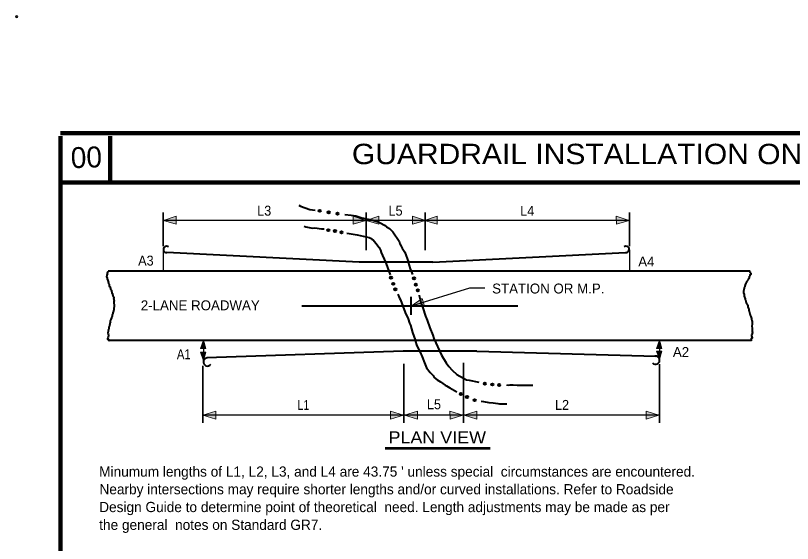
# Model space of a CAD drawing. Extents: x -8731 to 7724, y -66522 to -56618.
# Drawn here: x 6129 to 7011, y -65926 to -65327 of the extents above; entities that cross this region are included whole.
import ezdxf
from ezdxf.enums import TextEntityAlignment as Align

# ---------------------------------------------------------------- set-up
doc = ezdxf.new("R2010")
doc.units = 0
doc.header["$LTSCALE"] = 5
doc.header["$PDMODE"] = 32
doc.header["$PDSIZE"] = 2.5
doc.layers.add('1', color=7, linetype='Continuous', lineweight=13)
doc.layers.add('3', color=7, linetype='Continuous', lineweight=40)

msp = doc.modelspace()

# ---------------------------------------------------------------- hatches: boundary and pattern name
at = {"layer": '1'}
for points in [[(6296.78, -65559.52), (6311.42, -65554.68), (6311.3, -65563.8)], [(6526.72, -65559.52), (6512.06, -65554.68), (6512.18, -65563.8)], [(6526.78, -65559.52), (6541.42, -65554.68), (6541.3, -65563.8)], [(6594.22, -65559.52), (6579.56, -65554.68), (6579.7, -65563.8)], [(6593.02, -65559.52), (6607.68, -65554.68), (6607.56, -65563.8)], [(6825.46, -65559.52), (6810.82, -65554.68), (6810.94, -65563.8)], [(6577.94, -65656.88), (6590.52, -65647.96), (6593.08, -65656.7)], [(6342.26, -65695.38), (6339.08, -65705), (6345.06, -65704.92)], [(6859.74, -65695.38), (6856.58, -65705), (6862.56, -65704.92)], [(6342.26, -65718.72), (6339.08, -65709.12), (6345.06, -65709.2)], [(6859.74, -65717.48), (6856.58, -65707.86), (6862.56, -65707.94)], [(6341.78, -65780.76), (6356.42, -65775.92), (6356.3, -65785.04)], [(6569.22, -65780.76), (6554.56, -65775.92), (6554.7, -65785.04)], [(6570.54, -65780.76), (6585.18, -65775.92), (6585.06, -65785.04)], [(6636.72, -65780.76), (6622.06, -65775.92), (6622.18, -65785.04)], [(6638.02, -65780.76), (6652.68, -65775.92), (6652.56, -65785.04)], [(6859.22, -65780.76), (6844.56, -65775.92), (6844.7, -65785.04)]]:
    msp.add_hatch(color=256, dxfattribs=at).paths.add_polyline_path(points)

# ---------------------------------------------------------------- linework, layer by layer
at = {"layer": '1', "lineweight": 100}
for p, q in [((7672.46, -65460.06), (6180.24, -65460.06)), ((6236.5, -65463.56), (6236.5, -65516.3)), ((7672.46, -65516.3), (6180.24, -65516.3))]:
    msp.add_line(p, q, dxfattribs=at)
msp.add_lwpolyline([(6180.24, -65463.56), (6180.24, -66481.48), (7671, -66481.48)], dxfattribs=at)
at = {"layer": '1'}
for points in [[(6296.78, -65559.52), (6311.42, -65554.68), (6311.3, -65563.8)], [(6526.72, -65559.52), (6512.06, -65554.68), (6512.18, -65563.8)], [(6526.78, -65559.52), (6541.42, -65554.68), (6541.3, -65563.8)], [(6594.22, -65559.52), (6579.56, -65554.68), (6579.7, -65563.8)], [(6593.02, -65559.52), (6607.68, -65554.68), (6607.56, -65563.8)], [(6825.46, -65559.52), (6810.82, -65554.68), (6810.94, -65563.8)], [(6577.94, -65656.88), (6590.52, -65647.96), (6593.08, -65656.7)], [(6342.26, -65695.38), (6339.08, -65705), (6345.06, -65704.92)], [(6859.74, -65695.38), (6856.58, -65705), (6862.56, -65704.92)], [(6342.26, -65718.72), (6339.08, -65709.12), (6345.06, -65709.2)], [(6859.74, -65717.48), (6856.58, -65707.86), (6862.56, -65707.94)], [(6341.78, -65780.76), (6356.42, -65775.92), (6356.3, -65785.04)], [(6569.22, -65780.76), (6554.56, -65775.92), (6554.7, -65785.04)], [(6570.54, -65780.76), (6585.18, -65775.92), (6585.06, -65785.04)], [(6636.72, -65780.76), (6622.06, -65775.92), (6622.18, -65785.04)], [(6638.02, -65780.76), (6652.68, -65775.92), (6652.56, -65785.04)], [(6859.22, -65780.76), (6844.56, -65775.92), (6844.7, -65785.04)]]:
    msp.add_lwpolyline(points, close=True, dxfattribs=at)
msp.add_point((6130.3, -65327.84), dxfattribs=at)
at = {"layer": '3', "lineweight": 35}
for p, q in [((6296.76, -65550.4), (6296.76, -65588.72)), ((6526.78, -65550.4), (6526.78, -65593.32)), ((6593.9, -65550.4), (6593.9, -65593.32)), ((6825.72, -65550.4), (6825.72, -65588.72)), ((6569.86, -65722.22), (6569.86, -65789.34)), ((6637.42, -65721.32), (6637.42, -65789.34)), ((6341.58, -65724.74), (6341.58, -65789.34)), ((6860.02, -65722.8), (6860.02, -65789.34))]:
    msp.add_line(p, q, dxfattribs=at)
at = {"layer": '3', "lineweight": 25}
for p, q in [((6526.78, -65559.6), (6296.76, -65559.6)), ((6296.76, -65592.72), (6296.76, -65616.92)), ((6825.72, -65592.72), (6825.72, -65616.92)), ((6644.26, -65636.24), (6578.02, -65656.72)), ((6661.62, -65636.24), (6644.26, -65636.24)), ((6342.2, -65695.92), (6342.2, -65720.14)), ((6860.02, -65695.92), (6860.02, -65718.06)), ((6569.86, -65780.76), (6342.2, -65780.76))]:
    msp.add_line(p, q, dxfattribs=at)
at = {"layer": '3'}
for p, q in [((6602.52, -65606.68), (6821.42, -65595.84)), ((6962.64, -65616.92), (6234.1, -65616.92)), ((6578.02, -65656.44), (6578.02, -65646.32)), ((6453.86, -65656.44), (6699.2, -65656.44)), ((6578.02, -65666.52), (6578.02, -65656.44)), ((6964.42, -65695.92), (6234.1, -65695.92)), ((6568.96, -65707.8), (6346.22, -65715.52)), ((6652.42, -65707.8), (6568.96, -65707.8)), ((6652.42, -65707.8), (6855.56, -65713.6))]:
    msp.add_line(p, q, dxfattribs=at)
at = {"layer": '3', "lineweight": 53}
msp.add_line((6548.62, -65818), (6667.7, -65818), dxfattribs=at)
at = {"layer": '3'}
for points in [[(6450.46, -65541.94), (6452.38, -65543.12), (6463.08, -65547.12), (6466.2, -65547.28), (6469.18, -65547.88)], [(6502.88, -65552.64), (6510, -65553.36), (6515.06, -65554.26), (6521.88, -65556.34), (6534.5, -65559.16), (6540.46, -65561.08), (6542.68, -65562.28), (6547.72, -65564.66), (6549.94, -65566.58), (6553.38, -65568.52), (6557.38, -65572.38), (6564.36, -65582.92), (6565.26, -65585.88), (6566.74, -65588.72), (6567.78, -65590.8), (6570.74, -65595.54), (6574.9, -65606.68)], [(6456.7, -65565.84), (6458.34, -65566.58), (6466.2, -65568.08), (6468.86, -65567.92), (6476.44, -65568.82), (6479.42, -65568.96)], [(6504.96, -65573.72), (6507.78, -65574.16), (6516.84, -65575.64), (6530.2, -65578.92), (6531.84, -65579.5), (6533.32, -65580.54), (6534.8, -65581.44), (6538.06, -65585.3), (6541.64, -65590.2), (6543.26, -65593.32), (6544.02, -65595.68), (6548.76, -65606.68)], [(6602.52, -65606.68), (6519.06, -65606.68), (6300.92, -65595.84)], [(6548.76, -65606.68), (6549.5, -65608.6), (6554.26, -65621.24)], [(6574.6, -65606.68), (6576.82, -65614.4), (6579.5, -65620.94)], [(6562.86, -65643.06), (6564.8, -65647.68), (6565.84, -65649.6), (6571.04, -65664), (6574.46, -65671.28), (6576.1, -65676.04), (6577.14, -65678.26), (6579.5, -65686.88), (6582.48, -65695.04), (6582.92, -65696.96), (6584.26, -65700.84), (6589.02, -65711.08), (6589.6, -65712.56)], [(6587.08, -65644.4), (6587.22, -65644.7), (6589.3, -65653.9), (6590.5, -65656.58), (6591.24, -65658.66), (6594.2, -65668.32), (6596.14, -65672.62), (6599.1, -65681.52), (6602.52, -65689.84), (6603.86, -65693.56), (6612.62, -65712.56)], [(6589.6, -65712.56), (6593.76, -65723.1), (6595.54, -65726.68), (6599.54, -65732.16), (6602.82, -65735.58), (6604.3, -65737.66), (6607.72, -65740.64), (6611.14, -65742.72), (6616.48, -65746.72), (6618.12, -65747.46), (6621.98, -65749.4), (6629.7, -65754)], [(6612.46, -65712.56), (6617.82, -65721.18), (6620.78, -65725.18), (6624.66, -65729.64), (6630, -65734.24), (6637.26, -65738.7), (6640.98, -65740.32), (6643.94, -65740.92), (6654.8, -65743.3)], [(6686.28, -65746.28), (6688.2, -65746.42), (6690.28, -65746.12), (6693.86, -65746.12), (6698.3, -65746.72), (6704.7, -65746.56), (6716.26, -65746.42)], [(6657.32, -65764.54), (6660.14, -65765.28), (6666.22, -65766.32), (6670.98, -65766.62), (6676.32, -65767.36), (6678.26, -65767.66), (6686.42, -65767.8)]]:
    msp.add_lwpolyline(points, dxfattribs=at)
at = {"layer": '3', "lineweight": 25}
for points in [[(6825.72, -65559.6), (6593.9, -65559.6), (6526.78, -65559.6)], [(6860.02, -65780.76), (6637.42, -65780.76), (6569.86, -65780.76)]]:
    msp.add_lwpolyline(points, dxfattribs=at)
at = {"layer": '3'}
for centre, radius, start, end in [((6300.47, -65592.28), 3.59, 52.12502, 277.12503), ((6821.86, -65592.28), 3.59, 262.87497, 127.87498), ((6346.84, -65720.15), 4.64, 91.98546, 325.62507), ((6855.38, -65718.17), 4.64, 219.25185, 98.10009)]:
    msp.add_arc(centre, radius, start, end, dxfattribs=at)
for points in [[(6234.1, -65616.92), (6233.8, -65618.26), (6233.34, -65618.26), (6233.06, -65620.8), (6232.62, -65621.08), (6232.62, -65621.38), (6232.62, -65624.2), (6233.06, -65624.64), (6233.34, -65626.72), (6233.8, -65627.18), (6233.8, -65627.48), (6234.38, -65630), (6234.38, -65631.04), (6234.84, -65631.32), (6235.14, -65633.4), (6235.88, -65634.6), (6236.92, -65636.68), (6237.22, -65638.16), (6237.66, -65638.46), (6237.96, -65639.2), (6237.96, -65640.24), (6238.4, -65640.54), (6238.4, -65641.28), (6238.7, -65642.32), (6239, -65642.32), (6239, -65643.06), (6239, -65643.8), (6239.44, -65644.1), (6239.74, -65645.88), (6240.18, -65646.18), (6240.48, -65649.16), (6240.78, -65649.74), (6240.78, -65651.52), (6240.78, -65653.32), (6240.78, -65658.96), (6240.48, -65659.7), (6240.48, -65661.48), (6240.18, -65661.78), (6240.18, -65662.52), (6239.44, -65664.3), (6239.44, -65665.34), (6239, -65665.78), (6238.4, -65668.9), (6237.96, -65669.64), (6237.96, -65670.4), (6237.66, -65670.98), (6236.62, -65674.54), (6236.62, -65675.74), (6236.18, -65676.04), (6236.18, -65676.78), (6235.88, -65677.8), (6235.58, -65678.12), (6235.58, -65679.16), (6235.14, -65679.88), (6234.84, -65682.72), (6234.38, -65683.16), (6234.38, -65684.94), (6234.1, -65685.54), (6234.1, -65691.92), (6234.1, -65694.44), (6234.38, -65694.44), (6234.1, -65694.44), (6234.38, -65694.74), (6234.38, -65696.52)], [(6962.64, -65616.92), (6962.48, -65618.26), (6962.94, -65618.56), (6962.94, -65621.08), (6962.48, -65621.08), (6962.48, -65621.38), (6962.18, -65622.88), (6961.74, -65623.16), (6961.14, -65625.4), (6960.4, -65625.98), (6960.4, -65626.72), (6959.66, -65627.48), (6959.36, -65628.52), (6958.62, -65629.26), (6958.34, -65630.28), (6957.88, -65630.6), (6957.88, -65631.32), (6957.58, -65631.32), (6957.58, -65632.08), (6957.14, -65632.36), (6957.14, -65633.12), (6956.54, -65634.16), (6956.54, -65634.9), (6956.1, -65635.64), (6955.8, -65636.38), (6955.8, -65643.36), (6956.1, -65644.1), (6956.1, -65645.6), (6956.84, -65647.36), (6957.14, -65649.44), (6957.58, -65650.48), (6957.88, -65651.24), (6958.92, -65654.36), (6960.1, -65656.58), (6960.4, -65658.66), (6961.14, -65660.14), (6961.74, -65663.26), (6962.18, -65664), (6962.18, -65664.74), (6962.48, -65665.78), (6962.94, -65666.38), (6962.94, -65667.12), (6963.98, -65669.64), (6964.26, -65671.72), (6965.02, -65674.24), (6965.02, -65675), (6965.02, -65684.2), (6964.7, -65689.1), (6964.26, -65689.84), (6964.26, -65690.58), (6964.26, -65693.7), (6963.98, -65693.7), (6964.26, -65693.7), (6963.98, -65694.16), (6963.98, -65695.2), (6963.98, -65696.24)]]:
    msp.add_spline(points, degree=3, dxfattribs=at)
for p in [(6474.22, -65548.48), (6484.46, -65550.24), (6494.42, -65551.6), (6484.02, -65570.44), (6491.58, -65571.48), (6499.02, -65572.82), (6555.14, -65624.5), (6581.28, -65625.24), (6557.68, -65631.48), (6583.36, -65632.36), (6560.06, -65637.56), (6585.58, -65638.76), (6661.62, -65744.78), (6670.24, -65745.82), (6677.96, -65746.28), (6634.46, -65756.52), (6641.42, -65760.08), (6650.04, -65763.64)]:
    msp.add_point(p, dxfattribs=at)

# ---------------------------------------------------------------- texts
at = {"layer": '1'}
msp.add_text('00', height=23.78, rotation=2.121, dxfattribs=at).set_placement((6192.18, -65500.18))
at = {"layer": '3'}
for s, height, width, p in [('  GUARDRAIL INSTALLATION ON BRIDGE PARAPETS ', 23.16, 1.1, (6927.22, -65495.46)), ('L3', 11.28, 0.95, (6411.28, -65553.96)), ('L5', 11.28, 0.95, (6560.31, -65553.96)), ('L4', 11.28, 0.95, (6709.73, -65554.12)), ('A3', 11.28, 0.95, (6277, -65610.68)), ('A1', 11.28, 0.85, (6319.98, -65717.02)), ('L1', 11.28, 0.8, (6455.75, -65774.64)), ('L5', 11.28, 0.95, (6603.89, -65773.88)), ('L2', 11.28, 0.95, (6749.28, -65774.64))]:
    msp.add_text(s, height=height, dxfattribs=dict(at, width=width)).set_placement(p, align=Align.CENTER)
for s, p in [('A4', (6844.97, -65611.72)), ('STATION OR M.P.       ', (6748.31, -65642.4)), ('2-LANE ROADWAY', (6338.71, -65661.48)), ('A2', (6884.3, -65714.48))]:
    msp.add_text(s, height=11.28, dxfattribs=at).set_placement(p, align=Align.CENTER)
at = {"layer": '3', "width": 1.1}
msp.add_text('PLAN VIEW', height=13.81, dxfattribs=at).set_placement((6552.34, -65812.8))
at = {"layer": '3'}
for s, p in [("Minumum lengths of L1, L2, L3, and L4 are 43.75 ' unless special  circumstances are encountered.", (6224, -65850.52)), ('Nearby intersections may require shorter lengths and/or curved installations. Refer to Roadside', (6224.3, -65870.56)), ('Design Guide to determine point of theoretical  need. Length adjustments may be made as per ', (6224, -65890.76)), ('the general  notes on Standard GR7.', (6224, -65910.96))]:
    msp.add_text(s, height=11.58, dxfattribs=at).set_placement(p)

doc.saveas('drawing.dxf')
